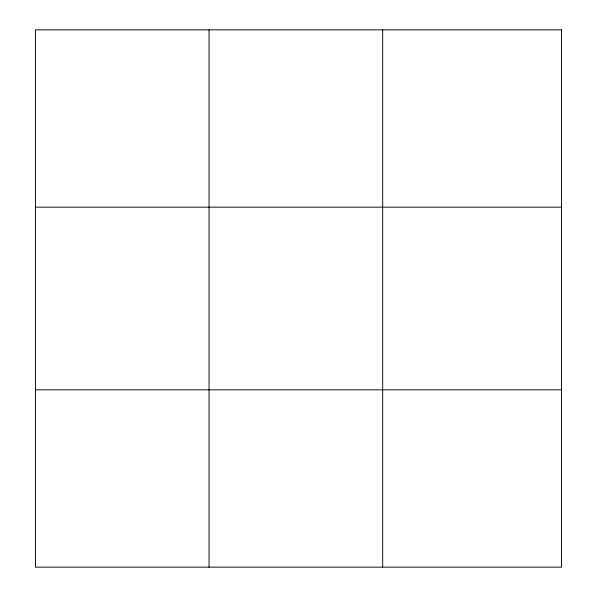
<?xml version="1.0" encoding="UTF-8"?>
<svg xmlns="http://www.w3.org/2000/svg" width="597" height="597" viewBox="0 0 597 597"><rect width="100%" height="100%" fill="white"/><g stroke="black" fill="none" stroke-linecap="round" stroke-linejoin="round"><path stroke-width="0.9" d="M209.054 29.85L209.054 567.15M382.684 29.85L382.684 567.15M35.432 207.159L561.568 207.159M35.432 389.841L561.568 389.841M561.568 29.85L561.568 567.15L35.432 567.15L35.432 29.85L561.568 29.85"/></g></svg>
